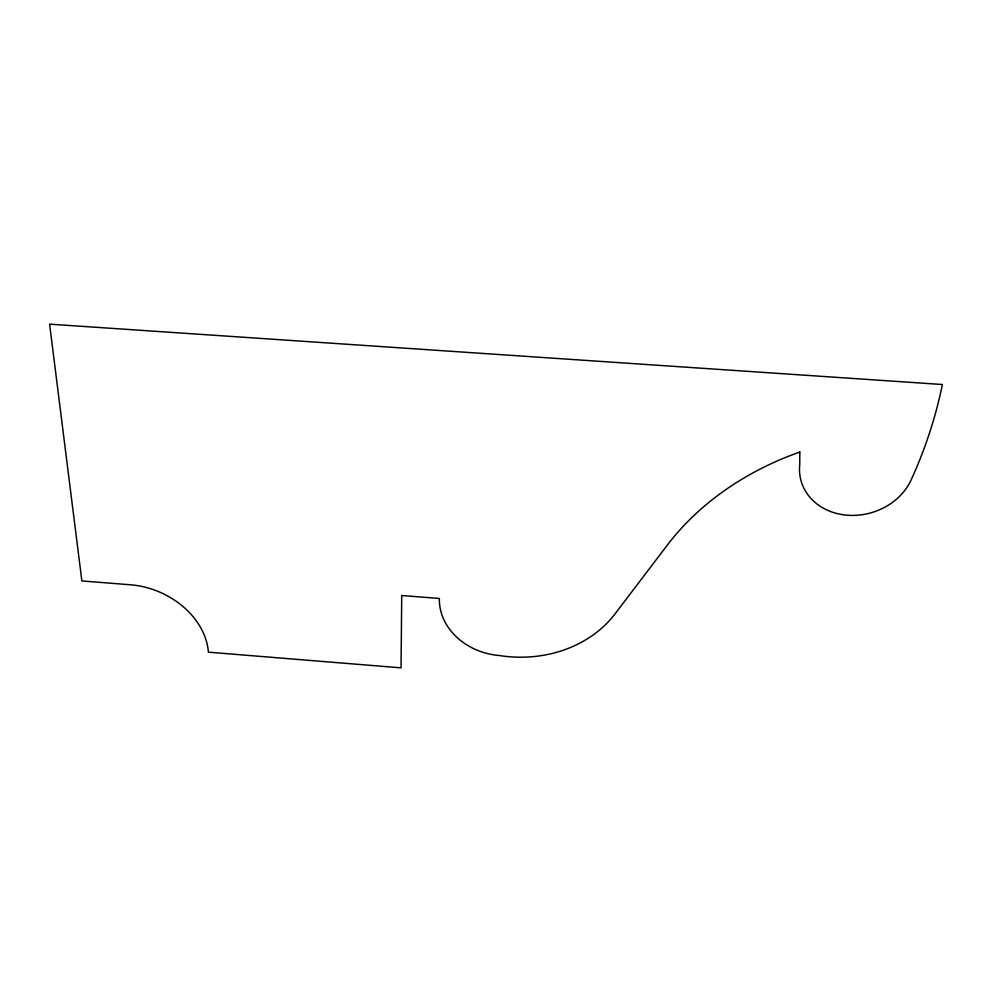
<?xml version="1.0" encoding="UTF-8"?>
<svg xmlns="http://www.w3.org/2000/svg" width="992" height="992" viewBox="0 0 992 992"><rect width="100%" height="100%" fill="white"/><g stroke="black" fill="none" stroke-linecap="round" stroke-linejoin="round"><path stroke-width="1.49" d="M799.8 452.054L799.75 464.467A58.615 49.786 -16.1 0 0 842.952 514.724A58.615 49.786 -16.1 0 0 910.644 480.946A505.598 473.035 21.9 0 0 942.4 384.512L49.6 324.148L81.877 580.952L130.498 584.784A73.867 57.362 23.5 0 1 208.394 652.166L401.041 667.852L401.723 595.522L439.369 598.461A63.438 53.394 8.1 0 0 499.646 655.563A117.75 101.06 7.4 0 0 615.164 613.726L667.232 545.216A264.083 209.262 -10 0 1 799.8 452.054"/></g></svg>
